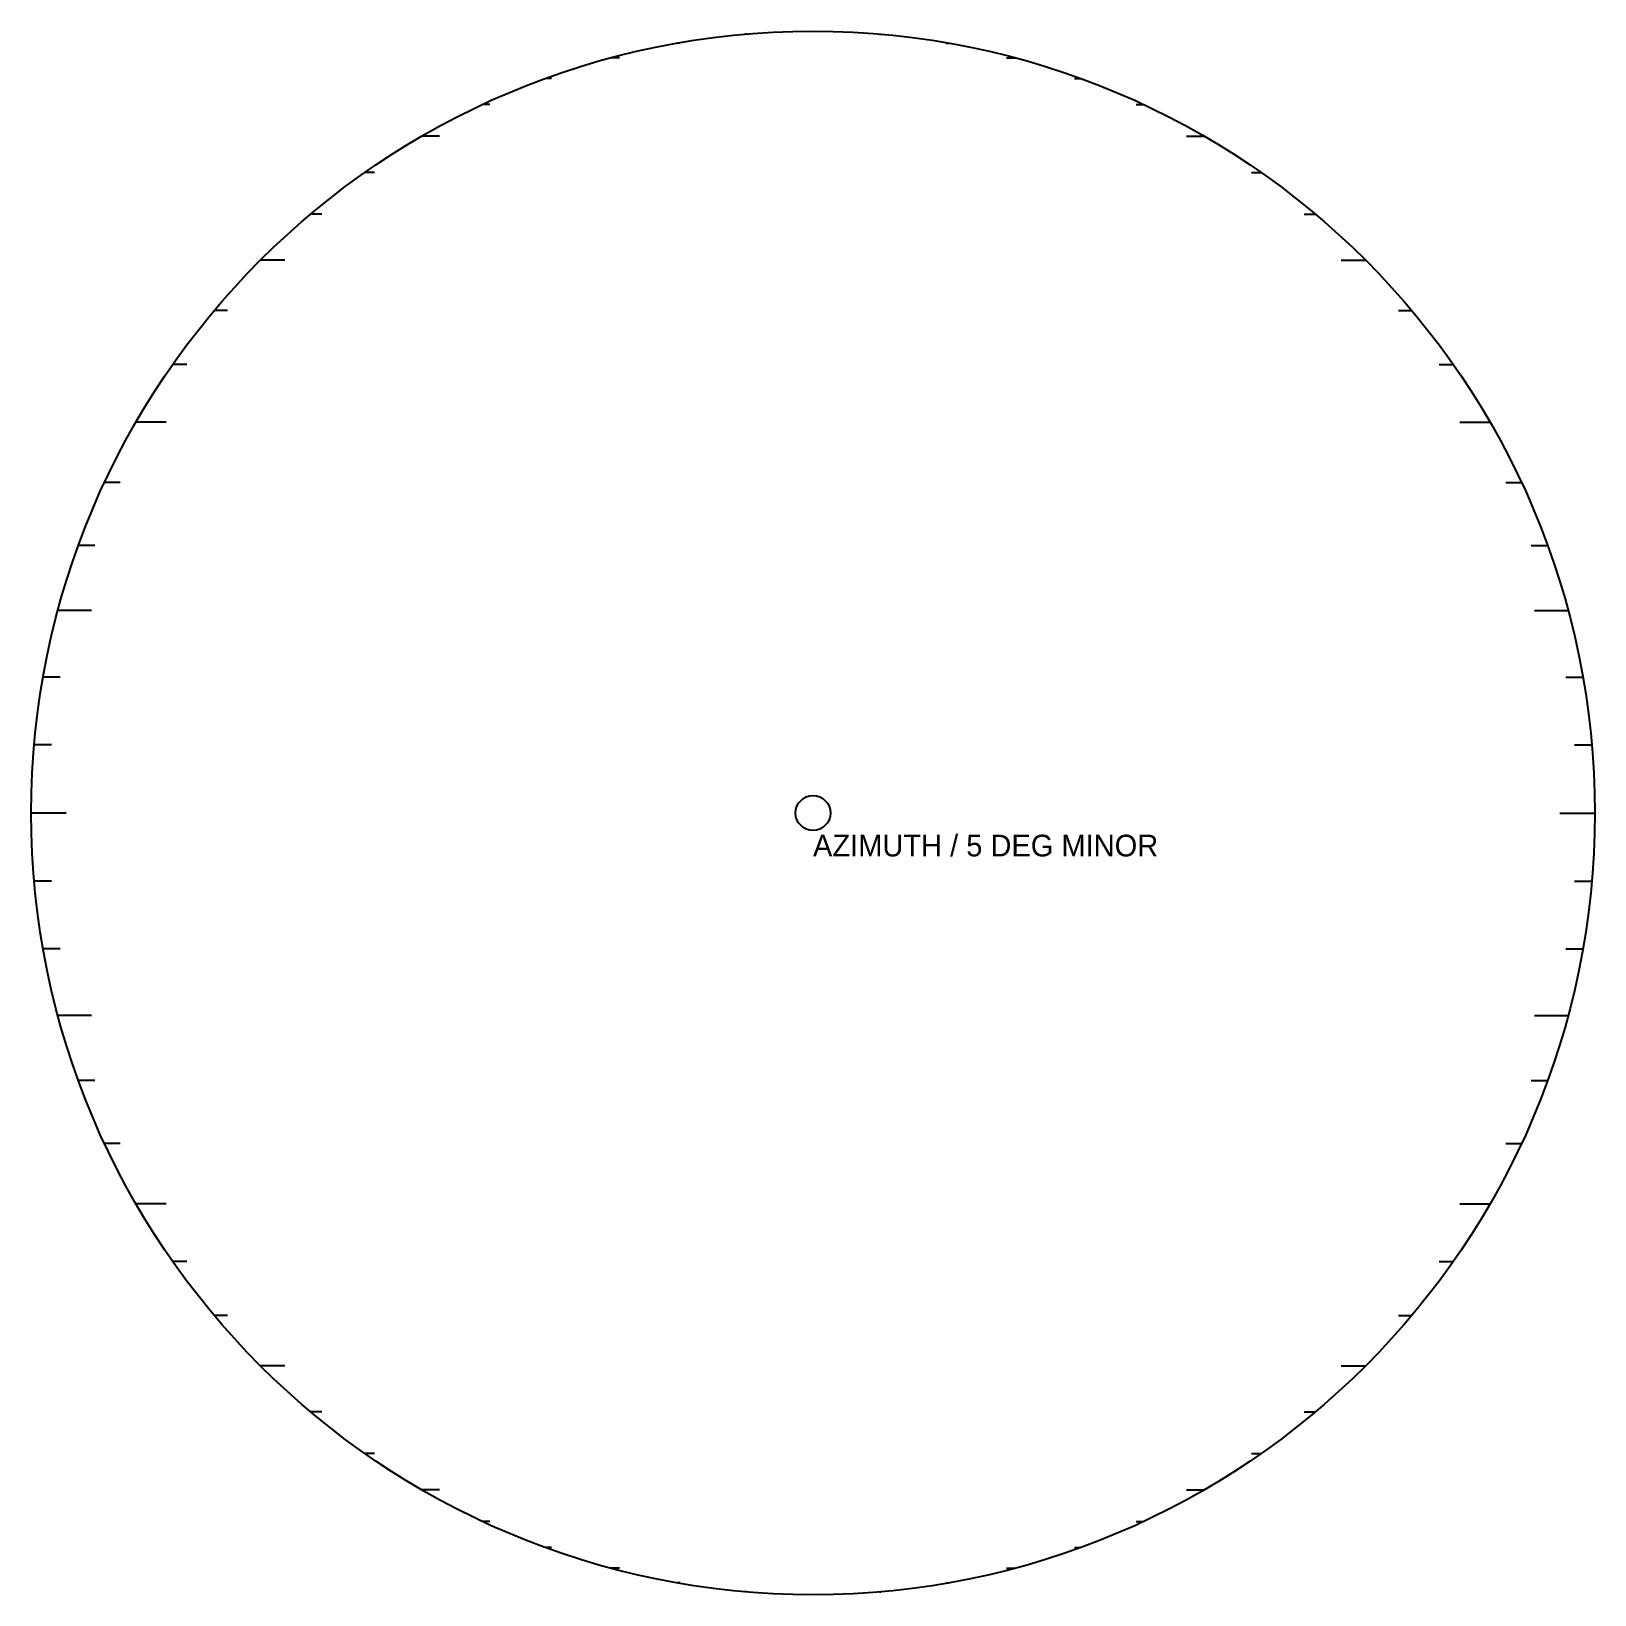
# Model space of a CAD drawing. Header units: millimetres. Extents: x -180 to 180, y -180 to 180.
import ezdxf

# ---------------------------------------------------------------- set-up
doc = ezdxf.new("R2010")
doc.units = ezdxf.units.MM

msp = doc.modelspace()

# ---------------------------------------------------------------- linework, layer by layer
at = {"layer": 'CUT'}
for radius in [180, 4]:
    msp.add_circle((0, 0), radius, dxfattribs=at)
at = {"layer": 'ENGRAVE'}
for p, q in [((0, 180), (0, 180)), ((-30.56, 177.27), (-31.26, 177.27)), ((-15.34, 179.32), (-15.69, 179.32)), ((15.34, 179.32), (15.69, 179.32)), ((30.56, 177.27), (31.26, 177.27)), ((-44.52, 173.87), (-46.59, 173.87)), ((44.52, 173.87), (46.59, 173.87)), ((-60.2, 169.14), (-61.56, 169.14)), ((60.2, 169.14), (61.56, 169.14)), ((-74.38, 163.14), (-76.07, 163.14)), ((74.38, 163.14), (76.07, 163.14)), ((-86, 155.88), (-90, 155.88)), ((86, 155.88), (90, 155.88)), ((-100.95, 147.45), (-103.24, 147.45)), ((100.95, 147.45), (103.24, 147.45)), ((-113.13, 137.89), (-115.7, 137.89)), ((113.13, 137.89), (115.7, 137.89)), ((-121.62, 127.28), (-127.28, 127.28)), ((121.62, 127.28), (127.28, 127.28)), ((-134.82, 115.7), (-137.89, 115.7)), ((134.82, 115.7), (137.89, 115.7)), ((-144.17, 103.24), (-147.45, 103.24)), ((144.17, 103.24), (147.45, 103.24)), ((-148.96, 90), (-155.88, 90)), ((148.96, 90), (155.88, 90)), ((-159.51, 76.07), (-163.14, 76.07)), ((159.51, 76.07), (163.14, 76.07)), ((-165.39, 61.56), (-169.14, 61.56)), ((165.39, 61.56), (169.14, 61.56)), ((-166.14, 46.59), (-173.87, 46.59)), ((166.14, 46.59), (173.87, 46.59)), ((-173.33, 31.26), (-177.27, 31.26)), ((173.33, 31.26), (177.27, 31.26)), ((-175.33, 15.69), (-179.32, 15.69)), ((175.33, 15.69), (179.32, 15.69)), ((172, 0), (180, 0)), ((-172, 0), (-180, 0)), ((-175.33, -15.69), (-179.32, -15.69)), ((175.33, -15.69), (179.32, -15.69)), ((-173.33, -31.26), (-177.27, -31.26)), ((173.33, -31.26), (177.27, -31.26)), ((-166.14, -46.59), (-173.87, -46.59)), ((166.14, -46.59), (173.87, -46.59)), ((-165.39, -61.56), (-169.14, -61.56)), ((165.39, -61.56), (169.14, -61.56)), ((-159.51, -76.07), (-163.14, -76.07)), ((159.51, -76.07), (163.14, -76.07)), ((148.96, -90), (155.88, -90)), ((-148.96, -90), (-155.88, -90)), ((-144.17, -103.24), (-147.45, -103.24)), ((144.17, -103.24), (147.45, -103.24)), ((-134.82, -115.7), (-137.89, -115.7)), ((134.82, -115.7), (137.89, -115.7)), ((-121.62, -127.28), (-127.28, -127.28)), ((121.62, -127.28), (127.28, -127.28)), ((-113.13, -137.89), (-115.7, -137.89)), ((113.13, -137.89), (115.7, -137.89)), ((-100.95, -147.45), (-103.24, -147.45)), ((100.95, -147.45), (103.24, -147.45)), ((-86, -155.88), (-90, -155.88)), ((86, -155.88), (90, -155.88)), ((-74.38, -163.14), (-76.07, -163.14)), ((74.38, -163.14), (76.07, -163.14)), ((-60.2, -169.14), (-61.56, -169.14)), ((60.2, -169.14), (61.56, -169.14)), ((-44.52, -173.87), (-46.59, -173.87)), ((44.52, -173.87), (46.59, -173.87)), ((-30.56, -177.27), (-31.26, -177.27)), ((-15.34, -179.32), (-15.69, -179.32)), ((0, -180), (0, -180)), ((15.34, -179.32), (15.69, -179.32)), ((30.56, -177.27), (31.26, -177.27))]:
    msp.add_line(p, q, dxfattribs=at)

# ---------------------------------------------------------------- texts
msp.add_text('AZIMUTH / 5 DEG MINOR', height=5, dxfattribs=at).set_placement((0, -10))

doc.saveas('drawing.dxf')
